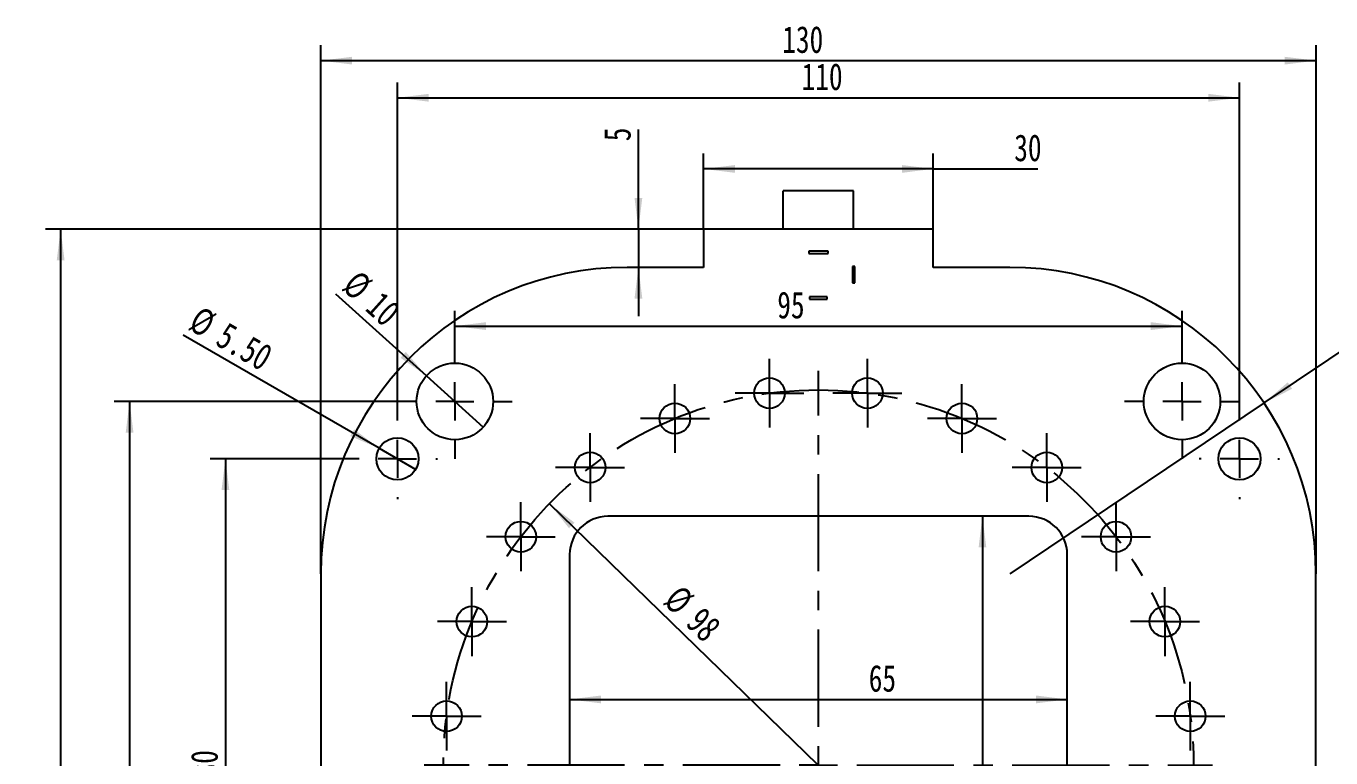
# Model space of a CAD drawing. Header units: millimetres. Extents: x 516 to 842, y 115 to 453.
# Drawn here: x 515.7 to 686.2, y 215.9 to 311.5 of the extents above; entities that cross this region are included whole.
import ezdxf

# ---------------------------------------------------------------- set-up
doc = ezdxf.new("R2010")
doc.units = ezdxf.units.MM
doc.linetypes.add('CENTERX2', pattern=[20.32, 12.7, -2.54, 2.54, -2.54])
doc.layers.add('中心线层', color=1, linetype='CENTERX2', lineweight=25)
doc.layers.add('标注层', color=150, linetype='Continuous', lineweight=25)
doc.styles.add('SLDTEXTSTYLE2', font='hyswlongfangsong.ttf')
doc.dimstyles.new('SLDDIMSTYLE0', dxfattribs={"dimtxt": 3.5, "dimasz": 4.08, "dimexe": 0, "dimexo": 0.0625, "dimgap": 0.875, "dimtad": 2, "dimrnd": 1e-09, "dimzin": 12, "dimdsep": 46, "dimtxsty": 'SLDTEXTSTYLE2', "dimsah": 1, "dimcen": 0, "dimadec": 0, "dimazin": 3, "dimtfac": 1, "dimtmove": 0, "dimatfit": 3, "dimfxl": 0, "dimfrac": 2, "dimtolj": 1, "dimtzin": 12, "dimarcsym": 0})
doc.dimstyles.new('SLDDIMSTYLE1', dxfattribs={"dimtxt": 3.5, "dimasz": 4.08, "dimexe": 0, "dimexo": 0.0625, "dimgap": 0.875, "dimtad": 2, "dimrnd": 1e-09, "dimzin": 12, "dimdsep": 46, "dimtxsty": 'SLDTEXTSTYLE2', "dimsah": 1, "dimcen": 0.09, "dimadec": 0, "dimazin": 3, "dimtfac": 1, "dimtofl": 0, "dimtmove": 0, "dimatfit": 3, "dimfxl": 0, "dimfrac": 2, "dimtolj": 1, "dimtzin": 12, "dimarcsym": 0})
doc.dimstyles.new('SLDDIMSTYLE2', dxfattribs={"dimtxt": 3.5, "dimasz": 4.08, "dimexe": 0, "dimexo": 0.0625, "dimgap": 0.875, "dimtad": 2, "dimrnd": 1e-09, "dimzin": 12, "dimdsep": 46, "dimtxsty": 'SLDTEXTSTYLE2', "dimsah": 1, "dimcen": 0.09, "dimadec": 0, "dimazin": 3, "dimtfac": 1, "dimtmove": 0, "dimatfit": 0, "dimfxl": 0, "dimfrac": 2, "dimtolj": 1, "dimtzin": 12, "dimarcsym": 0})
doc.dimstyles.new('SLDDIMSTYLE3', dxfattribs={"dimtxt": 3.5, "dimasz": 4.08, "dimexe": 0, "dimexo": 0.0625, "dimgap": 0.875, "dimtad": 2, "dimrnd": 1e-09, "dimzin": 12, "dimdsep": 46, "dimtxsty": 'SLDTEXTSTYLE2', "dimblk1": 'NONE', "dimsah": 1, "dimcen": 0, "dimadec": 0, "dimazin": 3, "dimtfac": 1, "dimtmove": 0, "dimatfit": 3, "dimldrblk": 'NONE', "dimfxl": 0, "dimfrac": 2, "dimtolj": 1, "dimtzin": 12, "dimarcsym": 0})
doc.dimstyles.new('SLDDIMSTYLE4', dxfattribs={"dimtxt": 3.5, "dimasz": 4.08, "dimexe": 0, "dimexo": 0.0625, "dimgap": 0.875, "dimtad": 2, "dimrnd": 1e-09, "dimzin": 4, "dimdsep": 46, "dimtxsty": 'SLDTEXTSTYLE2', "dimblk1": 'NONE', "dimsah": 1, "dimcen": 0, "dimadec": 0, "dimazin": 1, "dimtfac": 1, "dimtmove": 0, "dimatfit": 3, "dimldrblk": 'NONE', "dimfxl": 0, "dimfrac": 2, "dimtolj": 1, "dimtzin": 12, "dimarcsym": 0})
doc.dimstyles.new('SLDDIMSTYLE5', dxfattribs={"dimtxt": 3.5, "dimasz": 4.08, "dimexe": 0, "dimexo": 0.0625, "dimgap": 0.875, "dimtad": 2, "dimrnd": 1e-09, "dimzin": 12, "dimdsep": 46, "dimtxsty": 'SLDTEXTSTYLE2', "dimsah": 1, "dimcen": 0, "dimadec": 0, "dimazin": 3, "dimtfac": 1, "dimtofl": 0, "dimtmove": 0, "dimatfit": 3, "dimfxl": 0, "dimfrac": 2, "dimtolj": 1, "dimtzin": 12, "dimarcsym": 0})

# ---------------------------------------------------------------- blocks, each defined once
blk = doc.blocks.new('_D')
at = {"layer": '标注层'}
blk.add_line((584.06, 249.14), (654.35, 180.85), dxfattribs=at)
for points in [[(584.06, 249.14), (586.63, 245.93), (587.34, 246.66)], [(654.35, 180.85), (651.78, 184.06), (651.07, 183.33)]]:
    blk.add_solid(points, dxfattribs=at)
at = {"layer": '标注层', "char_height": 3.5, "attachment_point": 1, "rotation": 315.8322, "style": 'SLDTEXTSTYLE2'}
for s, insert in [('%%c', (601.23, 238.75)), ('98', (604.17, 235.87))]:
    blk.add_mtext(s, dxfattribs=dict(at, insert=insert))
blk = doc.blocks.new('_D_1')
at = {"layer": '标注层'}
blk.add_line((586.71, 223.58), (651.71, 223.58), dxfattribs=at)
for points in [[(586.71, 223.58), (590.79, 223.07), (590.79, 224.09)], [(651.71, 223.58), (647.63, 224.09), (647.63, 223.07)]]:
    blk.add_solid(points, dxfattribs=at)
at = {"layer": '标注层', "insert": (625.78, 228.09), "char_height": 3.5, "attachment_point": 1, "style": 'SLDTEXTSTYLE2'}
blk.add_mtext('65', dxfattribs=at)
blk = doc.blocks.new('_D_2')
at = {"layer": '标注层'}
blk.add_line((640.63, 247.5), (640.63, 182.5), dxfattribs=at)
for points in [[(640.63, 247.5), (640.13, 243.42), (641.14, 243.42)], [(640.63, 182.5), (641.14, 186.58), (640.13, 186.58)]]:
    blk.add_solid(points, dxfattribs=at)
at = {"layer": '标注层', "insert": (636.12, 205.45), "char_height": 3.5, "attachment_point": 1, "rotation": 90, "style": 'SLDTEXTSTYLE2'}
blk.add_mtext('65', dxfattribs=at)
blk = doc.blocks.new('_D_3')
at = {"layer": '标注层'}
for p, q in [((554.21, 240), (554.21, 309)), ((684.21, 240), (684.21, 309)), ((554.21, 307), (684.21, 307))]:
    blk.add_line(p, q, dxfattribs=at)
for points in [[(554.21, 307), (558.29, 306.49), (558.29, 307.5)], [(684.21, 307), (680.13, 307.5), (680.13, 306.49)]]:
    blk.add_solid(points, dxfattribs=at)
at = {"layer": '标注层', "insert": (614.48, 311.51), "char_height": 3.5, "attachment_point": 1, "style": 'SLDTEXTSTYLE2'}
blk.add_mtext('130', dxfattribs=at)
blk = doc.blocks.new('_D_4')
at = {"layer": '标注层'}
for p, q in [((604.21, 285), (518.21, 285)), ((520.21, 285), (520.21, 145)), ((584.21, 145), (518.21, 145))]:
    blk.add_line(p, q, dxfattribs=at)
for points in [[(520.21, 285), (519.7, 280.92), (520.72, 280.92)], [(520.21, 145), (520.72, 149.08), (519.7, 149.08)]]:
    blk.add_solid(points, dxfattribs=at)
at = {"layer": '标注层', "insert": (515.7, 203.26), "char_height": 3.5, "attachment_point": 1, "rotation": 90, "style": 'SLDTEXTSTYLE2'}
blk.add_mtext('140', dxfattribs=at)
blk = doc.blocks.new('_D_5')
at = {"layer": '标注层'}
for p, q in [((595.69, 285), (595.69, 298.01)), ((604.21, 285), (593.69, 285)), ((595.69, 285), (595.69, 280)), ((595.69, 280), (595.69, 273.65))]:
    blk.add_line(p, q, dxfattribs=at)
for points in [[(595.69, 285), (596.2, 289.08), (595.18, 289.08)], [(595.69, 280), (595.18, 275.92), (596.2, 275.92)]]:
    blk.add_solid(points, dxfattribs=at)
at = {"layer": '标注层', "insert": (591.18, 296.47), "char_height": 3.5, "attachment_point": 1, "rotation": 90, "style": 'SLDTEXTSTYLE2'}
blk.add_mtext('5', dxfattribs=at)
blk = doc.blocks.new('_D_6')
at = {"layer": '标注层'}
for p, q in [((604.21, 285), (604.21, 294.86)), ((634.21, 285), (634.21, 294.86)), ((634.21, 292.86), (604.21, 292.86)), ((634.21, 292.86), (647.86, 292.86))]:
    blk.add_line(p, q, dxfattribs=at)
for points in [[(604.21, 292.86), (608.29, 292.35), (608.29, 293.36)], [(634.21, 292.86), (630.13, 293.36), (630.13, 292.35)]]:
    blk.add_solid(points, dxfattribs=at)
at = {"layer": '标注层', "insert": (644.79, 297.37), "char_height": 3.5, "attachment_point": 1, "style": 'SLDTEXTSTYLE2'}
blk.add_mtext('30', dxfattribs=at)
blk = doc.blocks.new('_D_7')
at = {"layer": '标注层'}
for q in [(556.15, 276.5), (575.42, 259.15)]:
    blk.add_line((567.99, 265.84), q, dxfattribs=at)
blk.add_solid([(567.99, 265.84), (565.3, 268.95), (564.62, 268.19)], dxfattribs=at)
at = {"layer": '标注层', "char_height": 3.5, "attachment_point": 1, "rotation": 318.0137, "style": 'SLDTEXTSTYLE2'}
for s, insert in [('%%c', (559.15, 279.84)), ('10', (562.2, 277.08))]:
    blk.add_mtext(s, dxfattribs=dict(at, insert=insert))
blk = doc.blocks.new('_NONE')
blk = doc.blocks.new('_D_8')
at = {"layer": '标注层'}
for q in [(536.2, 271.16), (566.59, 253.62)]:
    blk.add_line((561.83, 256.37), q, dxfattribs=at)
blk.add_solid([(561.83, 256.37), (558.55, 258.85), (558.04, 257.97)], dxfattribs=at)
at = {"layer": '标注层', "char_height": 3.5, "attachment_point": 1, "rotation": 330, "style": 'SLDTEXTSTYLE2'}
for s, insert in [('%%c', (538.46, 275.07)), ('5.50', (542.02, 273))]:
    blk.add_mtext(s, dxfattribs=dict(at, insert=insert))
blk = doc.blocks.new('_D_9')
at = {"layer": '标注层'}
for p, q in [((571.71, 270), (571.71, 274.33)), ((666.71, 270), (666.71, 274.33)), ((571.71, 272.33), (666.71, 272.33))]:
    blk.add_line(p, q, dxfattribs=at)
for points in [[(571.71, 272.33), (575.79, 271.82), (575.79, 272.84)], [(666.71, 272.33), (662.63, 272.84), (662.63, 271.82)]]:
    blk.add_solid(points, dxfattribs=at)
at = {"layer": '标注层', "insert": (613.83, 276.84), "char_height": 3.5, "attachment_point": 1, "style": 'SLDTEXTSTYLE2'}
blk.add_mtext('95', dxfattribs=at)
blk = doc.blocks.new('_D_10')
at = {"layer": '标注层'}
for q in [(702.35, 279.03), (644.21, 240)]:
    blk.add_line((677.42, 262.29), q, dxfattribs=at)
blk.add_solid([(677.42, 262.29), (681.09, 264.14), (680.52, 264.99)], dxfattribs=at)
at = {"layer": '标注层', "insert": (696.02, 280.21), "char_height": 3.5, "attachment_point": 1, "rotation": 33.8744, "style": 'SLDTEXTSTYLE2'}
blk.add_mtext('R40', dxfattribs=at)
blk = doc.blocks.new('_D_11')
at = {"layer": '标注层'}
for p, q in [((564.21, 262.5), (527.21, 262.5)), ((529.21, 262.5), (529.21, 167.5)), ((564.21, 167.5), (527.21, 167.5))]:
    blk.add_line(p, q, dxfattribs=at)
for points in [[(529.21, 262.5), (528.71, 258.42), (529.72, 258.42)], [(529.21, 167.5), (529.72, 171.58), (528.71, 171.58)]]:
    blk.add_solid(points, dxfattribs=at)
at = {"layer": '标注层', "insert": (524.7, 204.03), "char_height": 3.5, "attachment_point": 1, "rotation": 90, "style": 'SLDTEXTSTYLE2'}
blk.add_mtext('95', dxfattribs=at)
blk = doc.blocks.new('_D_12')
at = {"layer": '标注层'}
for p, q in [((564.21, 260.25), (564.21, 304.15)), ((674.21, 260.25), (674.21, 304.15)), ((564.21, 302.15), (674.21, 302.15))]:
    blk.add_line(p, q, dxfattribs=at)
for points in [[(564.21, 302.15), (568.29, 301.64), (568.29, 302.66)], [(674.21, 302.15), (670.13, 302.66), (670.13, 301.64)]]:
    blk.add_solid(points, dxfattribs=at)
at = {"layer": '标注层', "insert": (617.01, 306.66), "char_height": 3.5, "attachment_point": 1, "style": 'SLDTEXTSTYLE2'}
blk.add_mtext('110', dxfattribs=at)
blk = doc.blocks.new('_D_13')
at = {"layer": '标注层'}
for p, q in [((558.96, 255), (539.74, 255)), ((541.74, 255), (541.74, 175)), ((558.96, 175), (539.74, 175))]:
    blk.add_line(p, q, dxfattribs=at)
for points in [[(541.74, 255), (541.23, 250.92), (542.24, 250.92)], [(541.74, 175), (542.24, 179.08), (541.23, 179.08)]]:
    blk.add_solid(points, dxfattribs=at)
at = {"layer": '标注层', "insert": (537.23, 213.39), "char_height": 3.5, "attachment_point": 1, "rotation": 90, "style": 'SLDTEXTSTYLE2'}
blk.add_mtext('80', dxfattribs=at)
blk = doc.blocks.new('SW_CENTERMARKSYMBOL_0')
at = {"layer": '中心线层', "color": 0}
for p, q in [((0, 2.5), (0, 4.5)), ((0, 0), (0, 2.5)), ((-2.5, 0), (-4.5, 0)), ((0, 0), (-2.5, 0)), ((0, 0), (0, -2.5)), ((0, 0), (2.5, 0)), ((2.5, 0), (4.5, 0)), ((0, -2.5), (0, -4.5))]:
    blk.add_line(p, q, dxfattribs=at)
blk = doc.blocks.new('SW_CENTERMARKSYMBOL_2')
at = {"layer": '中心线层', "color": 0}
for p, q in [((0, 5), (0, 7.5)), ((0, 0), (0, 2.5)), ((-5, 0), (-7.5, 0)), ((0, 0), (-2.5, 0)), ((0, 0), (0, -2.5)), ((0, 0), (2.5, 0)), ((5, 0), (7.5, 0)), ((0, -5), (0, -7.5))]:
    blk.add_line(p, q, dxfattribs=at)
blk = doc.blocks.new('SW_CENTERMARKSYMBOL_3')
at = {"layer": '中心线层', "color": 0}
for p, q in [((0, 5), (0, 7.5)), ((0, 0), (0, 2.5)), ((-5, 0), (-7.5, 0)), ((0, 0), (-2.5, 0)), ((0, 0), (0, -2.5)), ((0, 0), (2.5, 0)), ((5, 0), (7.5, 0)), ((0, -5), (0, -7.5))]:
    blk.add_line(p, q, dxfattribs=at)
blk = doc.blocks.new('SW_CENTERMARKSYMBOL_5')
at = {"layer": '中心线层', "color": 0}
for p, q in [((0, 2.5), (0, 4.5)), ((0, 0), (0, 2.5)), ((-2.5, 0), (-4.5, 0)), ((0, 0), (-2.5, 0)), ((0, 0), (0, -2.5)), ((0, 0), (2.5, 0)), ((2.5, 0), (4.5, 0)), ((0, -2.5), (0, -4.5))]:
    blk.add_line(p, q, dxfattribs=at)
blk = doc.blocks.new('SW_CENTERMARKSYMBOL_6')
at = {"layer": '中心线层', "color": 0}
for p, q in [((0, 2.5), (0, 4.5)), ((0, 0), (0, 2.5)), ((-2.5, 0), (-4.5, 0)), ((0, 0), (-2.5, 0)), ((0, 0), (0, -2.5)), ((0, 0), (2.5, 0)), ((2.5, 0), (4.5, 0)), ((0, -2.5), (0, -4.5))]:
    blk.add_line(p, q, dxfattribs=at)
blk = doc.blocks.new('SW_CENTERMARKSYMBOL_7')
at = {"layer": '中心线层', "color": 0}
for p, q in [((0, 2.5), (0, 4.5)), ((0, 0), (0, 2.5)), ((-2.5, 0), (-4.5, 0)), ((0, 0), (-2.5, 0)), ((0, 0), (0, -2.5)), ((0, 0), (2.5, 0)), ((2.5, 0), (4.5, 0)), ((0, -2.5), (0, -4.5))]:
    blk.add_line(p, q, dxfattribs=at)
blk = doc.blocks.new('SW_CENTERMARKSYMBOL_8')
at = {"layer": '中心线层', "color": 0}
for p, q in [((0, 2.5), (0, 4.5)), ((0, 0), (0, 2.5)), ((-2.5, 0), (-4.5, 0)), ((0, 0), (-2.5, 0)), ((0, 0), (0, -2.5)), ((0, 0), (2.5, 0)), ((2.5, 0), (4.5, 0)), ((0, -2.5), (0, -4.5))]:
    blk.add_line(p, q, dxfattribs=at)
blk = doc.blocks.new('SW_CENTERMARKSYMBOL_9')
at = {"layer": '中心线层', "color": 0}
for p, q in [((0, 2.5), (0, 4.5)), ((0, 0), (0, 2.5)), ((-2.5, 0), (-4.5, 0)), ((0, 0), (-2.5, 0)), ((0, 0), (0, -2.5)), ((0, 0), (2.5, 0)), ((2.5, 0), (4.5, 0)), ((0, -2.5), (0, -4.5))]:
    blk.add_line(p, q, dxfattribs=at)
blk = doc.blocks.new('SW_CENTERMARKSYMBOL_10')
at = {"layer": '中心线层', "color": 0}
for p, q in [((0, 2.5), (0, 4.5)), ((0, 0), (0, 2.5)), ((-2.5, 0), (-4.5, 0)), ((0, 0), (-2.5, 0)), ((0, 0), (0, -2.5)), ((0, 0), (2.5, 0)), ((2.5, 0), (4.5, 0)), ((0, -2.5), (0, -4.5))]:
    blk.add_line(p, q, dxfattribs=at)
blk = doc.blocks.new('SW_CENTERMARKSYMBOL_11')
at = {"layer": '中心线层', "color": 0}
for p, q in [((0, 2.5), (0, 4.5)), ((0, 0), (0, 2.5)), ((-2.5, 0), (-4.5, 0)), ((0, 0), (-2.5, 0)), ((0, 0), (0, -2.5)), ((0, 0), (2.5, 0)), ((2.5, 0), (4.5, 0)), ((0, -2.5), (0, -4.5))]:
    blk.add_line(p, q, dxfattribs=at)
blk = doc.blocks.new('SW_CENTERMARKSYMBOL_24')
at = {"layer": '中心线层', "color": 0}
for p, q in [((0, 2.5), (0, 4.5)), ((0, 0), (0, 2.5)), ((-2.5, 0), (-4.5, 0)), ((0, 0), (-2.5, 0)), ((0, 0), (0, -2.5)), ((0, 0), (2.5, 0)), ((2.5, 0), (4.5, 0)), ((0, -2.5), (0, -4.5))]:
    blk.add_line(p, q, dxfattribs=at)
blk = doc.blocks.new('SW_CENTERMARKSYMBOL_25')
at = {"layer": '中心线层', "color": 0}
for p, q in [((0, 2.5), (0, 4.5)), ((0, 0), (0, 2.5)), ((-2.5, 0), (-4.5, 0)), ((0, 0), (-2.5, 0)), ((0, 0), (0, -2.5)), ((0, 0), (2.5, 0)), ((2.5, 0), (4.5, 0)), ((0, -2.5), (0, -4.5))]:
    blk.add_line(p, q, dxfattribs=at)
blk = doc.blocks.new('SW_CENTERMARKSYMBOL_26')
at = {"layer": '中心线层', "color": 0}
for p, q in [((0, 2.5), (0, 4.5)), ((0, 0), (0, 2.5)), ((-2.5, 0), (-4.5, 0)), ((0, 0), (-2.5, 0)), ((0, 0), (0, -2.5)), ((0, 0), (2.5, 0)), ((2.5, 0), (4.5, 0)), ((0, -2.5), (0, -4.5))]:
    blk.add_line(p, q, dxfattribs=at)
blk = doc.blocks.new('SW_CENTERMARKSYMBOL_27')
at = {"layer": '中心线层', "color": 0}
for p, q in [((0, 2.5), (0, 4.5)), ((0, 0), (0, 2.5)), ((-2.5, 0), (-4.5, 0)), ((0, 0), (-2.5, 0)), ((0, 0), (0, -2.5)), ((0, 0), (2.5, 0)), ((2.5, 0), (4.5, 0)), ((0, -2.5), (0, -4.5))]:
    blk.add_line(p, q, dxfattribs=at)
blk = doc.blocks.new('SW_CENTERMARKSYMBOL_28')
at = {"layer": '中心线层', "color": 0}
for p, q in [((0, 2.5), (0, 4.5)), ((0, 0), (0, 2.5)), ((-2.5, 0), (-4.5, 0)), ((0, 0), (-2.5, 0)), ((0, 0), (0, -2.5)), ((0, 0), (2.5, 0)), ((2.5, 0), (4.5, 0)), ((0, -2.5), (0, -4.5))]:
    blk.add_line(p, q, dxfattribs=at)
blk = doc.blocks.new('SW_CENTERMARKSYMBOL_29')
at = {"layer": '中心线层', "color": 0}
for p, q in [((0, 5), (0, 5.25)), ((0, 0), (0, 2.5)), ((-5, 0), (-5.25, 0)), ((0, 0), (-2.5, 0)), ((0, 0), (0, -2.5)), ((0, 0), (2.5, 0)), ((5, 0), (5.25, 0)), ((0, -5), (0, -5.25))]:
    blk.add_line(p, q, dxfattribs=at)
blk = doc.blocks.new('SW_CENTERMARKSYMBOL_32')
at = {"layer": '中心线层', "color": 0}
for p, q in [((0, 5), (0, 5.25)), ((0, 0), (0, 2.5)), ((-5, 0), (-5.25, 0)), ((0, 0), (-2.5, 0)), ((0, 0), (0, -2.5)), ((0, 0), (2.5, 0)), ((5, 0), (5.25, 0)), ((0, -5), (0, -5.25))]:
    blk.add_line(p, q, dxfattribs=at)
blk = doc.blocks.new('SW_CENTERMARKSYMBOL_36')
at = {"layer": '中心线层', "color": 0}
for p, q in [((0, 5), (0, 51.5)), ((0, 0), (0, 2.5)), ((-5, 0), (-51.5, 0)), ((0, 0), (-2.5, 0)), ((0, 0), (0, -2.5)), ((0, 0), (2.5, 0)), ((5, 0), (51.5, 0)), ((0, -5), (0, -51.5))]:
    blk.add_line(p, q, dxfattribs=at)

msp = doc.modelspace()

# ---------------------------------------------------------------- linework, layer by layer
at = {"color": 7, "linetype": 'Continuous', "lineweight": 25}
for p, q in [((623.807, 289.996), (614.607, 289.996)), ((614.607, 284.996), (614.607, 289.996)), ((623.807, 284.996), (623.807, 289.996)), ((604.207, 284.996), (604.207, 279.996)), ((634.207, 284.996), (604.207, 284.996)), ((634.207, 279.996), (634.207, 284.996)), ((617.957, 282.096), (617.957, 281.796)), ((620.457, 282.096), (617.957, 282.096)), ((617.957, 281.796), (620.457, 281.796)), ((620.457, 281.796), (620.457, 282.096)), ((604.207, 279.996), (594.207, 279.996)), ((623.957, 280.096), (623.657, 280.096)), ((623.657, 280.096), (623.657, 277.996)), ((623.957, 277.996), (623.957, 280.096)), ((644.207, 279.996), (634.207, 279.996)), ((623.657, 277.996), (623.957, 277.996)), ((620.357, 276.146), (618.057, 276.146)), ((618.057, 276.146), (618.057, 275.846)), ((618.057, 275.846), (620.357, 275.846)), ((620.357, 275.846), (620.357, 276.146)), ((646.707, 247.496), (591.707, 247.496)), ((586.707, 242.496), (586.707, 187.496)), ((651.707, 187.496), (651.707, 242.496)), ((554.207, 239.996), (554.207, 189.996)), ((684.207, 192.792), (684.207, 239.996))]:
    msp.add_line(p, q, dxfattribs=at)
for centre, radius in [((571.707, 262.496), 5), ((666.707, 262.496), 5), ((612.811, 263.577), 2), ((625.603, 263.577), 2), ((600.456, 260.266), 2), ((637.959, 260.266), 2), ((564.207, 254.996), 2.75), ((674.207, 254.996), 2.75), ((589.378, 253.87), 2), ((649.036, 253.87), 2), ((580.333, 244.825), 2), ((658.081, 244.825), 2), ((573.937, 233.747), 2), ((664.477, 233.747), 2), ((570.626, 221.392), 2), ((667.788, 221.392), 2)]:
    msp.add_circle(centre, radius, dxfattribs=at)
for centre, radius, start, end in [((594.207, 239.996), 40, 90, 180), ((644.207, 239.996), 40, 0, 90), ((591.707, 242.496), 5, 90, 180), ((646.707, 242.496), 5, 0, 90)]:
    msp.add_arc(centre, radius, start, end, dxfattribs=at)
at = {"layer": '中心线层', "linetype": 'CENTERX2'}
msp.add_circle((619.207, 214.996), 49, dxfattribs=at)

# ---------------------------------------------------------------- block references
at = {"layer": '中心线层'}
for name, p in [('SW_CENTERMARKSYMBOL_2', (571.707, 262.496)), ('SW_CENTERMARKSYMBOL_3', (666.707, 262.496)), ('SW_CENTERMARKSYMBOL_5', (612.811, 263.577)), ('SW_CENTERMARKSYMBOL_6', (625.603, 263.577)), ('SW_CENTERMARKSYMBOL_36', (619.207, 214.996)), ('SW_CENTERMARKSYMBOL_28', (600.456, 260.266)), ('SW_CENTERMARKSYMBOL_7', (637.959, 260.266)), ('SW_CENTERMARKSYMBOL_29', (564.207, 254.996)), ('SW_CENTERMARKSYMBOL_32', (674.207, 254.996)), ('SW_CENTERMARKSYMBOL_27', (589.378, 253.87)), ('SW_CENTERMARKSYMBOL_8', (649.036, 253.87)), ('SW_CENTERMARKSYMBOL_26', (580.333, 244.825)), ('SW_CENTERMARKSYMBOL_9', (658.081, 244.825)), ('SW_CENTERMARKSYMBOL_0', (573.937, 233.747)), ('SW_CENTERMARKSYMBOL_25', (573.937, 233.747)), ('SW_CENTERMARKSYMBOL_10', (664.477, 233.747)), ('SW_CENTERMARKSYMBOL_24', (570.626, 221.392)), ('SW_CENTERMARKSYMBOL_11', (667.788, 221.392))]:
    msp.add_blockref(name, p, dxfattribs=at)

# ---------------------------------------------------------------- dimensions: what is measured, and where the dimension line sits
at = {"layer": '标注层'}
for base, p1, p2, picture, middle in [((684.207, 306.996), (554.207, 239.996), (684.207, 239.996), '_D_3', (616.783, 306.996)), ((674.207, 302.151), (564.207, 260.246), (674.207, 260.246), '_D_12', (619.317, 302.151)), ((604.207, 292.857), (634.207, 284.996), (604.207, 284.996), '_D_6', (646.326, 292.857)), ((666.707, 272.329), (571.707, 269.996), (666.707, 269.996), '_D_9', (615.361, 272.329)), ((651.707, 223.581), (586.707, 242.496), (651.707, 242.496), '_D_1', (627.314, 223.581))]:
    dim = msp.add_linear_dim(base=base, p1=p1, p2=p2, dimstyle='SLDDIMSTYLE1', dxfattribs=at)
    dim.commit()
    dim.dimension.update_dxf_attribs({"geometry": picture, "text_midpoint": middle, "dimtype": 160})
for base, p1, p2, dimstyle, picture, middle in [((595.688, 279.996), (604.207, 284.996), (594.207, 279.996), 'SLDDIMSTYLE2', '_D_5', (595.688, 297.239)), ((520.207, 144.996), (604.207, 284.996), (584.207, 144.996), 'SLDDIMSTYLE1', '_D_4', (520.207, 205.568)), ((529.213, 167.496), (564.207, 262.496), (564.207, 167.496), 'SLDDIMSTYLE1', '_D_11', (529.213, 205.568)), ((541.737, 174.996), (558.957, 254.996), (558.957, 174.996), 'SLDDIMSTYLE1', '_D_13', (541.737, 214.92)), ((640.634, 182.496), (646.707, 247.496), (646.707, 182.496), 'SLDDIMSTYLE1', '_D_2', (640.634, 206.985))]:
    dim = msp.add_linear_dim(base=base, p1=p1, p2=p2, angle=90, dimstyle=dimstyle, dxfattribs=at)
    dim.commit()
    dim.dimension.update_dxf_attribs({"geometry": picture, "text_midpoint": middle, "dimtype": 160})
dim = msp.add_radius_dim(center=(644.207, 239.996), mpoint=(677.418, 262.291), dimstyle='SLDDIMSTYLE5', dxfattribs=at)
dim.commit()
dim.dimension.update_dxf_attribs({"geometry": '_D_10', "text_midpoint": (700.471, 277.767), "dimtype": 164})
for p1, p2, dimstyle, picture, middle in [((575.424, 259.151), (567.991, 265.841), 'SLDDIMSTYLE3', '_D_7', (558.666, 274.232)), ((566.589, 253.621), (561.826, 256.371), 'SLDDIMSTYLE4', '_D_8', (540.532, 268.665)), ((584.059, 249.137), (654.355, 180.855), 'SLDDIMSTYLE0', '_D', (600.564, 233.105))]:
    dim = msp.add_diameter_dim_2p(p1=p1, p2=p2, dimstyle=dimstyle, dxfattribs=at)
    dim.commit()
    dim.dimension.update_dxf_attribs({"geometry": picture, "text_midpoint": middle, "dimtype": 163})

doc.saveas('drawing.dxf')
